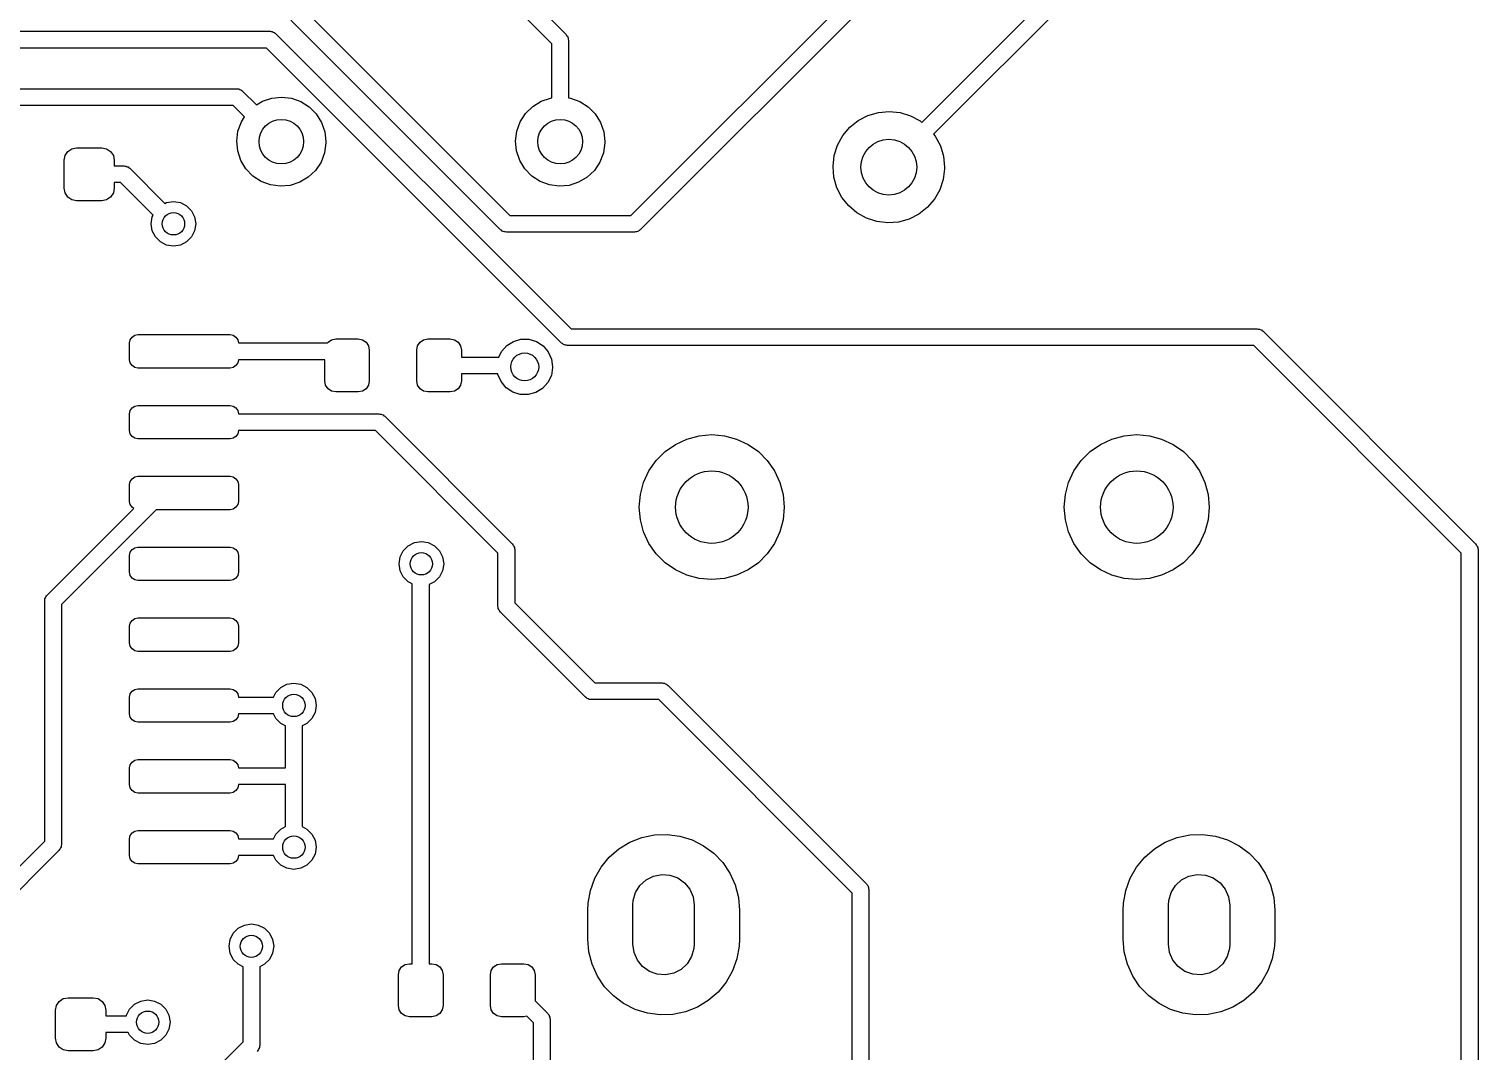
# Model space of a CAD drawing. Extents: x 74 to 208, y -143 to -31.
# Drawn here: x 181.94 to 207.92, y -83.67 to -65.34 of the extents above; entities that cross this region are included whole.
import ezdxf

# ---------------------------------------------------------------- set-up
doc = ezdxf.new("R2010")
doc.units = 0
doc.layers.add('BLACK', color=7, linetype='CONTINUOUS')

msp = doc.modelspace()

# ---------------------------------------------------------------- linework, layer by layer
at = {"layer": 'BLACK', "linetype": 'CONTINUOUS'}
for p, q in [((189.313, -63.1799), (191.571, -65.4381)), ((191.315, -65.6063), (189.165, -63.4566)), ((192.734, -68.684), (197.387, -64.0307)), ((197.602, -64.2401), (192.902, -68.9401)), ((197.949, -67.0151), (200.47, -64.4939)), ((200.726, -64.6621), (198.161, -67.2275)), ((186.805, -64.9264), (190.562, -68.684)), ((190.394, -68.9401), (186.636, -65.1825)), ((169.976, -65.382), (186.263, -65.382)), ((186.263, -65.382), (186.282, -65.3871)), ((186.282, -65.3871), (186.302, -65.3871)), ((186.302, -65.3871), (186.319, -65.397)), ((186.319, -65.397), (186.338, -65.4021)), ((186.338, -65.4021), (186.352, -65.4161)), ((186.352, -65.4161), (186.369, -65.4259)), ((186.369, -65.4259), (191.659, -70.716)), ((191.571, -65.4381), (191.581, -65.4552)), ((191.581, -65.4552), (191.595, -65.4692)), ((191.595, -65.4692), (191.6, -65.4883)), ((186.201, -65.682), (170.038, -65.682)), ((191.491, -70.9721), (186.201, -65.682)), ((191.315, -66.5772), (191.315, -65.6063)), ((191.6, -65.4883), (191.61, -65.5054)), ((191.61, -65.5054), (191.61, -65.5251)), ((191.61, -65.5251), (191.615, -65.5442)), ((191.615, -65.5442), (191.615, -66.578)), ((179.826, -66.4108), (185.665, -66.4108)), ((185.665, -66.4108), (185.684, -66.4159)), ((185.684, -66.4159), (185.704, -66.4159)), ((185.704, -66.4159), (185.721, -66.4258)), ((185.721, -66.4258), (185.74, -66.4309)), ((185.74, -66.4309), (185.754, -66.4449)), ((185.754, -66.4449), (185.771, -66.4547)), ((185.771, -66.4547), (186.019, -66.7021)), ((185.603, -66.7108), (179.764, -66.7108)), ((185.807, -66.9146), (185.603, -66.7108)), ((186.019, -66.7021), (186.125, -66.6369)), ((186.125, -66.6369), (186.293, -66.5795)), ((186.293, -66.5795), (186.471, -66.5608)), ((186.471, -66.5608), (186.648, -66.5819)), ((186.648, -66.5819), (186.816, -66.6418)), ((186.816, -66.6418), (186.966, -66.7373)), ((186.966, -66.7373), (187.092, -66.8639)), ((190.845, -66.8552), (190.973, -66.7304)), ((190.973, -66.7304), (191.125, -66.6369)), ((191.125, -66.6369), (191.293, -66.5795)), ((191.293, -66.5795), (191.315, -66.5772)), ((191.615, -66.578), (191.648, -66.5819)), ((191.648, -66.5819), (191.816, -66.6418)), ((191.816, -66.6418), (191.966, -66.7373)), ((191.966, -66.7373), (192.092, -66.8639)), ((185.688, -67.1727), (185.749, -67.0051)), ((185.749, -67.0051), (185.807, -66.9146)), ((187.092, -66.8639), (187.187, -67.0151)), ((187.187, -67.0151), (187.245, -67.1836)), ((190.688, -67.1727), (190.749, -67.0051)), ((190.749, -67.0051), (190.845, -66.8552)), ((192.092, -66.8639), (192.187, -67.0151)), ((192.187, -67.0151), (192.245, -67.1836)), ((196.658, -67.1035), (196.81, -66.9812)), ((196.81, -66.9812), (196.983, -66.8908)), ((196.983, -66.8908), (197.171, -66.8357)), ((197.171, -66.8357), (197.365, -66.818)), ((197.365, -66.818), (197.559, -66.8384)), ((197.559, -66.8384), (197.746, -66.8961)), ((197.746, -66.8961), (197.917, -66.989)), ((197.917, -66.989), (197.949, -67.0151)), ((185.665, -67.3496), (185.688, -67.1727)), ((187.245, -67.1836), (187.265, -67.3608)), ((190.665, -67.3496), (190.688, -67.1727)), ((192.245, -67.1836), (192.265, -67.3608)), ((196.439, -67.4241), (196.533, -67.253)), ((196.533, -67.253), (196.658, -67.1035)), ((198.161, -67.2275), (198.191, -67.2646)), ((198.191, -67.2646), (198.283, -67.4369)), ((182.587, -67.6089), (182.636, -67.5359)), ((182.636, -67.5359), (182.709, -67.4871)), ((182.709, -67.4871), (182.795, -67.47)), ((182.795, -67.47), (183.245, -67.47)), ((183.245, -67.47), (183.331, -67.4871)), ((183.331, -67.4871), (183.404, -67.5359)), ((183.404, -67.5359), (183.453, -67.6089)), ((185.683, -67.5271), (185.665, -67.3496)), ((185.739, -67.6964), (185.683, -67.5271)), ((187.265, -67.3831), (187.24, -67.5598)), ((187.265, -67.3608), (187.265, -67.3831)), ((190.683, -67.5271), (190.665, -67.3496)), ((190.739, -67.6964), (190.683, -67.5271)), ((192.265, -67.3831), (192.24, -67.5598)), ((192.265, -67.3608), (192.265, -67.3831)), ((196.38, -67.6101), (196.439, -67.4241)), ((198.283, -67.4369), (198.339, -67.6238)), ((182.57, -67.695), (182.587, -67.6089)), ((182.57, -68.195), (182.57, -67.695)), ((183.453, -67.6089), (183.47, -67.695)), ((183.47, -67.695), (183.47, -67.795)), ((183.47, -67.795), (183.642, -67.795)), ((183.642, -67.795), (183.661, -67.8001)), ((183.661, -67.8001), (183.681, -67.8001)), ((183.681, -67.8001), (183.698, -67.81)), ((183.698, -67.81), (183.717, -67.8151)), ((185.831, -67.8489), (185.739, -67.6964)), ((187.177, -67.7265), (187.078, -67.875)), ((187.24, -67.5598), (187.177, -67.7265)), ((190.831, -67.8489), (190.739, -67.6964)), ((192.177, -67.7265), (192.078, -67.875)), ((192.24, -67.5598), (192.177, -67.7265)), ((196.358, -67.804), (196.38, -67.6101)), ((196.374, -67.9985), (196.358, -67.804)), ((198.339, -67.6238), (198.358, -67.818)), ((183.717, -67.8151), (183.731, -67.8291)), ((183.731, -67.8291), (183.748, -67.8389)), ((183.748, -67.8389), (184.378, -68.4687)), ((185.955, -67.9772), (185.831, -67.8489)), ((186.104, -68.0749), (185.955, -67.9772)), ((186.949, -67.998), (186.796, -68.0893)), ((187.078, -67.875), (186.949, -67.998)), ((190.955, -67.9772), (190.831, -67.8489)), ((191.104, -68.0749), (190.955, -67.9772)), ((191.949, -67.998), (191.796, -68.0893)), ((192.078, -67.875), (191.949, -67.998)), ((196.428, -68.1861), (196.374, -67.9985)), ((198.333, -68.0395), (198.272, -68.2247)), ((198.358, -67.8459), (198.333, -68.0395)), ((198.358, -67.818), (198.358, -67.8459)), ((182.587, -68.2811), (182.57, -68.195)), ((182.636, -68.3541), (182.587, -68.2811)), ((183.453, -68.2811), (183.404, -68.3541)), ((183.47, -68.195), (183.453, -68.2811)), ((183.58, -68.095), (183.47, -68.095)), ((183.47, -68.095), (183.47, -68.195)), ((184.166, -68.6808), (183.58, -68.095)), ((186.272, -68.137), (186.104, -68.0749)), ((186.448, -68.1606), (186.272, -68.137)), ((186.626, -68.1445), (186.448, -68.1606)), ((186.796, -68.0893), (186.626, -68.1445)), ((191.272, -68.137), (191.104, -68.0749)), ((191.448, -68.1606), (191.272, -68.137)), ((191.626, -68.1445), (191.448, -68.1606)), ((191.796, -68.0893), (191.626, -68.1445)), ((196.517, -68.3597), (196.428, -68.1861)), ((198.272, -68.2247), (198.175, -68.3944)), ((182.709, -68.4029), (182.636, -68.3541)), ((182.795, -68.42), (182.709, -68.4029)), ((183.245, -68.42), (182.795, -68.42)), ((183.331, -68.4029), (183.245, -68.42)), ((183.404, -68.3541), (183.331, -68.4029)), ((184.378, -68.4687), (184.407, -68.4536)), ((184.407, -68.4536), (184.531, -68.434)), ((184.531, -68.434), (184.655, -68.4536)), ((184.655, -68.4536), (184.766, -68.5104)), ((184.766, -68.5104), (184.855, -68.5989)), ((196.639, -68.5127), (196.517, -68.3597)), ((196.787, -68.6391), (196.639, -68.5127)), ((198.048, -68.5422), (197.894, -68.6623)), ((198.175, -68.3944), (198.048, -68.5422)), ((184.131, -68.834), (184.151, -68.7104)), ((184.151, -68.9576), (184.131, -68.834)), ((184.151, -68.7104), (184.166, -68.6808)), ((184.855, -68.5989), (184.911, -68.7104)), ((184.911, -68.7104), (184.931, -68.834)), ((184.931, -68.834), (184.911, -68.9576)), ((190.562, -68.684), (192.734, -68.684)), ((196.958, -68.7344), (196.787, -68.6391)), ((197.143, -68.7947), (196.958, -68.7344)), ((197.337, -68.8178), (197.143, -68.7947)), ((197.532, -68.8028), (197.337, -68.8178)), ((197.72, -68.7503), (197.532, -68.8028)), ((197.894, -68.6623), (197.72, -68.7503)), ((184.207, -69.0691), (184.151, -68.9576)), ((184.296, -69.1576), (184.207, -69.0691)), ((184.855, -69.0691), (184.766, -69.1576)), ((184.911, -68.9576), (184.855, -69.0691)), ((190.411, -68.9499), (190.394, -68.9401)), ((190.425, -68.9639), (190.411, -68.9499)), ((190.444, -68.969), (190.425, -68.9639)), ((190.461, -68.9789), (190.444, -68.969)), ((190.481, -68.9789), (190.461, -68.9789)), ((190.5, -68.984), (190.481, -68.9789)), ((192.796, -68.984), (190.5, -68.984)), ((192.815, -68.9789), (192.796, -68.984)), ((192.835, -68.9789), (192.815, -68.9789)), ((192.852, -68.969), (192.835, -68.9789)), ((192.871, -68.9639), (192.852, -68.969)), ((192.885, -68.9499), (192.871, -68.9639)), ((192.902, -68.9401), (192.885, -68.9499)), ((184.407, -69.2144), (184.296, -69.1576)), ((184.531, -69.234), (184.407, -69.2144)), ((184.655, -69.2144), (184.531, -69.234)), ((184.766, -69.1576), (184.655, -69.2144)), ((183.745, -70.97), (183.756, -70.9126)), ((183.756, -70.9126), (183.789, -70.8639)), ((183.789, -70.8639), (183.838, -70.8314)), ((183.838, -70.8314), (183.895, -70.82)), ((183.895, -70.82), (185.545, -70.82)), ((185.545, -70.82), (185.602, -70.8314)), ((185.602, -70.8314), (185.651, -70.8639)), ((185.651, -70.8639), (185.684, -70.9126)), ((185.684, -70.9126), (185.695, -70.97)), ((187.302, -70.9576), (187.366, -70.9142)), ((187.366, -70.9142), (187.443, -70.899)), ((187.443, -70.899), (187.843, -70.899)), ((187.843, -70.899), (187.92, -70.9142)), ((187.92, -70.9142), (187.984, -70.9576)), ((188.952, -70.9576), (189.016, -70.9142)), ((189.016, -70.9142), (189.093, -70.899)), ((189.093, -70.899), (189.493, -70.899)), ((189.493, -70.899), (189.57, -70.9142)), ((189.57, -70.9142), (189.634, -70.9576)), ((190.626, -70.943), (190.762, -70.904)), ((190.762, -70.904), (190.904, -70.9049)), ((190.904, -70.9049), (191.04, -70.9455)), ((191.659, -70.716), (203.962, -70.716)), ((203.962, -70.716), (203.981, -70.7211)), ((203.981, -70.7211), (204.001, -70.7211)), ((204.001, -70.7211), (204.018, -70.731)), ((204.018, -70.731), (204.037, -70.7361)), ((204.037, -70.7361), (204.051, -70.7501)), ((204.051, -70.7501), (204.068, -70.7599)), ((204.068, -70.7599), (207.878, -74.5699)), ((183.745, -71.27), (183.745, -70.97)), ((185.695, -70.97), (187.293, -70.97)), ((187.293, -70.97), (187.302, -70.9576)), ((187.984, -70.9576), (188.028, -71.0225)), ((188.028, -71.0225), (188.043, -71.099)), ((188.043, -71.099), (188.043, -71.649)), ((188.893, -71.099), (188.908, -71.0225)), ((188.893, -71.649), (188.893, -71.099)), ((188.908, -71.0225), (188.952, -70.9576)), ((189.634, -70.9576), (189.678, -71.0225)), ((189.678, -71.0225), (189.693, -71.099)), ((189.693, -71.099), (189.693, -71.224)), ((190.366, -71.224), (190.412, -71.1249)), ((190.412, -71.1249), (190.506, -71.0186)), ((190.506, -71.0186), (190.626, -70.943)), ((191.04, -70.9455), (191.159, -71.0226)), ((191.159, -71.0226), (191.251, -71.13)), ((191.251, -71.13), (191.31, -71.2591)), ((191.508, -70.9819), (191.491, -70.9721)), ((191.522, -70.9959), (191.508, -70.9819)), ((191.541, -71.001), (191.522, -70.9959)), ((191.558, -71.0109), (191.541, -71.001)), ((191.578, -71.0109), (191.558, -71.0109)), ((191.597, -71.016), (191.578, -71.0109)), ((203.9, -71.016), (191.597, -71.016)), ((207.622, -74.7381), (203.9, -71.016)), ((183.756, -71.3274), (183.745, -71.27)), ((183.789, -71.3761), (183.756, -71.3274)), ((183.838, -71.4086), (183.789, -71.3761)), ((183.895, -71.42), (183.838, -71.4086)), ((185.545, -71.42), (183.895, -71.42)), ((185.602, -71.4086), (185.545, -71.42)), ((185.651, -71.3761), (185.602, -71.4086)), ((185.684, -71.3274), (185.651, -71.3761)), ((185.695, -71.27), (185.684, -71.3274)), ((187.243, -71.27), (185.695, -71.27)), ((187.243, -71.649), (187.243, -71.27)), ((189.693, -71.224), (190.366, -71.224)), ((191.33, -71.4116), (191.307, -71.5514)), ((191.31, -71.2591), (191.33, -71.3994)), ((191.33, -71.3994), (191.33, -71.4116)), ((187.258, -71.7255), (187.243, -71.649)), ((188.043, -71.649), (188.028, -71.7255)), ((188.908, -71.7255), (188.893, -71.649)), ((189.693, -71.649), (189.678, -71.7255)), ((190.347, -71.524), (189.693, -71.524)), ((189.693, -71.524), (189.693, -71.649)), ((190.349, -71.5339), (190.347, -71.524)), ((190.406, -71.6636), (190.349, -71.5339)), ((190.497, -71.7721), (190.406, -71.6636)), ((191.245, -71.679), (191.15, -71.7841)), ((191.307, -71.5514), (191.245, -71.679)), ((187.302, -71.7904), (187.258, -71.7255)), ((187.366, -71.8338), (187.302, -71.7904)), ((187.443, -71.849), (187.366, -71.8338)), ((187.843, -71.849), (187.443, -71.849)), ((187.92, -71.8338), (187.843, -71.849)), ((187.984, -71.7904), (187.92, -71.8338)), ((188.028, -71.7255), (187.984, -71.7904)), ((188.952, -71.7904), (188.908, -71.7255)), ((189.016, -71.8338), (188.952, -71.7904)), ((189.093, -71.849), (189.016, -71.8338)), ((189.493, -71.849), (189.093, -71.849)), ((189.57, -71.8338), (189.493, -71.849)), ((189.634, -71.7904), (189.57, -71.8338)), ((189.678, -71.7255), (189.634, -71.7904)), ((190.615, -71.8507), (190.497, -71.7721)), ((190.75, -71.893), (190.615, -71.8507)), ((190.892, -71.8956), (190.75, -71.893)), ((191.029, -71.8583), (190.892, -71.8956)), ((191.15, -71.7841), (191.029, -71.8583)), ((183.745, -72.24), (183.756, -72.1826)), ((183.756, -72.1826), (183.789, -72.1339)), ((183.789, -72.1339), (183.838, -72.1014)), ((183.838, -72.1014), (183.895, -72.09)), ((183.895, -72.09), (185.545, -72.09)), ((185.545, -72.09), (185.602, -72.1014)), ((185.602, -72.1014), (185.651, -72.1339)), ((185.651, -72.1339), (185.684, -72.1826)), ((185.684, -72.1826), (185.695, -72.24)), ((183.745, -72.54), (183.745, -72.24)), ((185.695, -72.24), (188.214, -72.24)), ((188.214, -72.24), (188.233, -72.2451)), ((188.233, -72.2451), (188.253, -72.2451)), ((188.253, -72.2451), (188.27, -72.255)), ((188.27, -72.255), (188.289, -72.2601)), ((188.289, -72.2601), (188.303, -72.2741)), ((188.303, -72.2741), (188.32, -72.2839)), ((188.32, -72.2839), (190.606, -74.5699)), ((183.756, -72.5974), (183.745, -72.54)), ((183.789, -72.6461), (183.756, -72.5974)), ((183.838, -72.6786), (183.789, -72.6461)), ((183.895, -72.69), (183.838, -72.6786)), ((185.545, -72.69), (183.895, -72.69)), ((185.602, -72.6786), (185.545, -72.69)), ((185.651, -72.6461), (185.602, -72.6786)), ((185.684, -72.5974), (185.651, -72.6461)), ((185.695, -72.54), (185.684, -72.5974)), ((188.152, -72.54), (185.695, -72.54)), ((190.35, -74.7381), (188.152, -72.54)), ((193.533, -72.7882), (193.738, -72.6924)), ((193.738, -72.6924), (193.957, -72.6337)), ((193.957, -72.6337), (194.183, -72.614)), ((194.183, -72.614), (194.409, -72.6337)), ((194.409, -72.6337), (194.628, -72.6924)), ((194.628, -72.6924), (194.833, -72.7882)), ((201.153, -72.7882), (201.358, -72.6924)), ((201.358, -72.6924), (201.577, -72.6337)), ((201.577, -72.6337), (201.803, -72.614)), ((201.803, -72.614), (202.029, -72.6337)), ((202.029, -72.6337), (202.248, -72.6924)), ((202.248, -72.6924), (202.453, -72.7882)), ((193.187, -73.0784), (193.347, -72.9181)), ((193.347, -72.9181), (193.533, -72.7882)), ((194.833, -72.7882), (195.019, -72.9181)), ((195.019, -72.9181), (195.179, -73.0784)), ((200.807, -73.0784), (200.967, -72.9181)), ((200.967, -72.9181), (201.153, -72.7882)), ((202.453, -72.7882), (202.639, -72.9181)), ((202.639, -72.9181), (202.799, -73.0784)), ((192.961, -73.4694), (193.057, -73.264)), ((193.057, -73.264), (193.187, -73.0784)), ((195.179, -73.0784), (195.309, -73.264)), ((195.309, -73.264), (195.405, -73.4694)), ((200.581, -73.4694), (200.677, -73.264)), ((200.677, -73.264), (200.807, -73.0784)), ((202.799, -73.0784), (202.929, -73.264)), ((202.929, -73.264), (203.025, -73.4694)), ((183.745, -73.51), (183.756, -73.4526)), ((183.745, -73.81), (183.745, -73.51)), ((183.756, -73.4526), (183.789, -73.4039)), ((183.789, -73.4039), (183.838, -73.3714)), ((183.838, -73.3714), (183.895, -73.36)), ((183.895, -73.36), (185.545, -73.36)), ((185.545, -73.36), (185.602, -73.3714)), ((185.602, -73.3714), (185.651, -73.4039)), ((185.651, -73.4039), (185.684, -73.4526)), ((185.684, -73.4526), (185.695, -73.51)), ((185.695, -73.51), (185.695, -73.81)), ((192.903, -73.6883), (192.961, -73.4694)), ((195.405, -73.4694), (195.463, -73.6883)), ((200.523, -73.6883), (200.581, -73.4694)), ((203.025, -73.4694), (203.083, -73.6883)), ((192.883, -73.914), (192.903, -73.6883)), ((195.463, -73.6883), (195.483, -73.914)), ((200.503, -73.914), (200.523, -73.6883)), ((203.083, -73.6883), (203.103, -73.914)), ((182.266, -75.4898), (183.819, -73.9364)), ((184.22, -73.96), (182.522, -75.658)), ((183.756, -73.8674), (183.745, -73.81)), ((183.789, -73.9161), (183.756, -73.8674)), ((183.819, -73.9364), (183.789, -73.9161)), ((185.545, -73.96), (184.22, -73.96)), ((185.602, -73.9486), (185.545, -73.96)), ((185.651, -73.9161), (185.602, -73.9486)), ((185.684, -73.8674), (185.651, -73.9161)), ((185.695, -73.81), (185.684, -73.8674)), ((192.903, -74.1397), (192.883, -73.914)), ((195.483, -73.914), (195.463, -74.1397)), ((200.523, -74.1397), (200.503, -73.914)), ((203.103, -73.914), (203.083, -74.1397)), ((192.961, -74.3586), (192.903, -74.1397)), ((195.463, -74.1397), (195.405, -74.3586)), ((200.581, -74.3586), (200.523, -74.1397)), ((203.083, -74.1397), (203.025, -74.3586)), ((188.741, -74.6064), (188.852, -74.5496)), ((188.852, -74.5496), (188.976, -74.53)), ((188.976, -74.53), (189.1, -74.5496)), ((189.1, -74.5496), (189.211, -74.6064)), ((193.057, -74.564), (192.961, -74.3586)), ((193.187, -74.7496), (193.057, -74.564)), ((195.309, -74.564), (195.179, -74.7496)), ((195.405, -74.3586), (195.309, -74.564)), ((200.677, -74.564), (200.581, -74.3586)), ((200.807, -74.7496), (200.677, -74.564)), ((202.929, -74.564), (202.799, -74.7496)), ((203.025, -74.3586), (202.929, -74.564)), ((183.745, -74.78), (183.756, -74.7226)), ((183.745, -75.08), (183.745, -74.78)), ((183.756, -74.7226), (183.789, -74.6739)), ((183.789, -74.6739), (183.838, -74.6414)), ((183.838, -74.6414), (183.895, -74.63)), ((183.895, -74.63), (185.545, -74.63)), ((185.545, -74.63), (185.602, -74.6414)), ((185.602, -74.6414), (185.651, -74.6739)), ((185.651, -74.6739), (185.684, -74.7226)), ((185.684, -74.7226), (185.695, -74.78)), ((185.695, -74.78), (185.695, -75.08)), ((188.576, -74.93), (188.596, -74.8064)), ((188.596, -74.8064), (188.652, -74.6949)), ((188.652, -74.6949), (188.741, -74.6064)), ((189.211, -74.6064), (189.3, -74.6949)), ((189.3, -74.6949), (189.356, -74.8064)), ((189.356, -74.8064), (189.376, -74.93)), ((190.35, -75.692), (190.35, -74.7381)), ((190.606, -74.5699), (190.616, -74.587)), ((190.616, -74.587), (190.63, -74.601)), ((190.63, -74.601), (190.635, -74.6201)), ((190.635, -74.6201), (190.645, -74.6372)), ((190.645, -74.6372), (190.645, -74.6569)), ((190.645, -74.6569), (190.65, -74.676)), ((190.65, -74.676), (190.65, -75.6299)), ((193.347, -74.9099), (193.187, -74.7496)), ((195.179, -74.7496), (195.019, -74.9099)), ((200.967, -74.9099), (200.807, -74.7496)), ((202.799, -74.7496), (202.639, -74.9099)), ((207.622, -119.826), (207.622, -74.7381)), ((207.878, -74.5699), (207.888, -74.587)), ((207.888, -74.587), (207.902, -74.601)), ((207.902, -74.601), (207.907, -74.6201)), ((207.907, -74.6201), (207.917, -74.6372)), ((207.917, -74.6372), (207.917, -74.6569)), ((207.917, -74.6569), (207.922, -74.676)), ((207.922, -74.676), (207.922, -119.888)), ((183.756, -75.1374), (183.745, -75.08)), ((185.695, -75.08), (185.684, -75.1374)), ((188.596, -75.0536), (188.576, -74.93)), ((188.652, -75.1651), (188.596, -75.0536)), ((189.356, -75.0536), (189.3, -75.1651)), ((189.376, -74.93), (189.356, -75.0536)), ((193.533, -75.0398), (193.347, -74.9099)), ((193.738, -75.1356), (193.533, -75.0398)), ((194.833, -75.0398), (194.628, -75.1356)), ((195.019, -74.9099), (194.833, -75.0398)), ((201.153, -75.0398), (200.967, -74.9099)), ((201.358, -75.1356), (201.153, -75.0398)), ((202.453, -75.0398), (202.248, -75.1356)), ((202.639, -74.9099), (202.453, -75.0398)), ((183.789, -75.1861), (183.756, -75.1374)), ((183.838, -75.2186), (183.789, -75.1861)), ((183.895, -75.23), (183.838, -75.2186)), ((185.545, -75.23), (183.895, -75.23)), ((185.602, -75.2186), (185.545, -75.23)), ((185.651, -75.1861), (185.602, -75.2186)), ((185.684, -75.1374), (185.651, -75.1861)), ((188.741, -75.2536), (188.652, -75.1651)), ((188.814, -75.2908), (188.741, -75.2536)), ((188.814, -82.1004), (188.814, -75.2908)), ((189.211, -75.2536), (189.114, -75.3032)), ((189.114, -75.3032), (189.114, -82.1004)), ((189.3, -75.1651), (189.211, -75.2536)), ((193.957, -75.1942), (193.738, -75.1356)), ((194.183, -75.214), (193.957, -75.1942)), ((194.409, -75.1942), (194.183, -75.214)), ((194.628, -75.1356), (194.409, -75.1942)), ((201.577, -75.1942), (201.358, -75.1356)), ((201.803, -75.214), (201.577, -75.1942)), ((202.029, -75.1942), (201.803, -75.214)), ((202.248, -75.1356), (202.029, -75.1942)), ((182.222, -75.5959), (182.227, -75.5768)), ((182.222, -79.9039), (182.222, -75.5959)), ((182.227, -75.5571), (182.237, -75.54)), ((182.227, -75.5768), (182.227, -75.5571)), ((182.237, -75.54), (182.242, -75.5209)), ((182.242, -75.5209), (182.256, -75.5069)), ((182.256, -75.5069), (182.266, -75.4898)), ((182.522, -75.658), (182.522, -79.966)), ((190.355, -75.7111), (190.35, -75.692)), ((190.355, -75.7308), (190.355, -75.7111)), ((190.365, -75.7479), (190.355, -75.7308)), ((190.37, -75.767), (190.365, -75.7479)), ((190.384, -75.781), (190.37, -75.767)), ((190.394, -75.7981), (190.384, -75.781)), ((191.918, -77.3221), (190.394, -75.7981)), ((190.65, -75.6299), (192.086, -77.066)), ((183.745, -76.05), (183.756, -75.9926)), ((183.745, -76.35), (183.745, -76.05)), ((183.756, -75.9926), (183.789, -75.9439)), ((183.789, -75.9439), (183.838, -75.9114)), ((183.838, -75.9114), (183.895, -75.9)), ((183.895, -75.9), (185.545, -75.9)), ((185.545, -75.9), (185.602, -75.9114)), ((185.602, -75.9114), (185.651, -75.9439)), ((185.651, -75.9439), (185.684, -75.9926)), ((185.684, -75.9926), (185.695, -76.05)), ((185.695, -76.05), (185.695, -76.35)), ((183.756, -76.4074), (183.745, -76.35)), ((185.695, -76.35), (185.684, -76.4074)), ((183.789, -76.4561), (183.756, -76.4074)), ((183.838, -76.4886), (183.789, -76.4561)), ((183.895, -76.5), (183.838, -76.4886)), ((185.545, -76.5), (183.895, -76.5)), ((185.602, -76.4886), (185.545, -76.5)), ((185.651, -76.4561), (185.602, -76.4886)), ((185.684, -76.4074), (185.651, -76.4561)), ((186.366, -77.2349), (186.455, -77.1464)), ((186.455, -77.1464), (186.566, -77.0896)), ((186.566, -77.0896), (186.69, -77.07)), ((186.69, -77.07), (186.814, -77.0896)), ((186.814, -77.0896), (186.925, -77.1464)), ((186.925, -77.1464), (187.014, -77.2349)), ((192.086, -77.066), (193.294, -77.066)), ((193.294, -77.066), (193.313, -77.0711)), ((193.313, -77.0711), (193.333, -77.0711)), ((193.333, -77.0711), (193.35, -77.081)), ((193.35, -77.081), (193.369, -77.0861)), ((193.369, -77.0861), (193.383, -77.1001)), ((193.383, -77.1001), (193.4, -77.1099)), ((193.4, -77.1099), (196.956, -80.6659)), ((183.745, -77.32), (183.756, -77.2626)), ((183.745, -77.62), (183.745, -77.32)), ((183.756, -77.2626), (183.789, -77.2139)), ((183.789, -77.2139), (183.838, -77.1814)), ((183.838, -77.1814), (183.895, -77.17)), ((183.895, -77.17), (185.545, -77.17)), ((185.545, -77.17), (185.602, -77.1814)), ((185.602, -77.1814), (185.651, -77.2139)), ((185.651, -77.2139), (185.684, -77.2626)), ((185.684, -77.2626), (185.695, -77.32)), ((185.695, -77.32), (186.323, -77.32)), ((186.323, -77.32), (186.366, -77.2349)), ((187.014, -77.2349), (187.07, -77.3464)), ((187.07, -77.3464), (187.09, -77.47)), ((191.935, -77.3319), (191.918, -77.3221)), ((191.949, -77.3459), (191.935, -77.3319)), ((191.968, -77.351), (191.949, -77.3459)), ((191.985, -77.3609), (191.968, -77.351)), ((192.005, -77.3609), (191.985, -77.3609)), ((192.024, -77.366), (192.005, -77.3609)), ((193.232, -77.366), (192.024, -77.366)), ((196.7, -80.8341), (193.232, -77.366)), ((183.756, -77.6774), (183.745, -77.62)), ((183.789, -77.7261), (183.756, -77.6774)), ((185.684, -77.6774), (185.651, -77.7261)), ((185.695, -77.62), (185.684, -77.6774)), ((186.323, -77.62), (185.695, -77.62)), ((186.366, -77.7051), (186.323, -77.62)), ((187.07, -77.5936), (187.014, -77.7051)), ((187.09, -77.47), (187.07, -77.5936)), ((183.838, -77.7586), (183.789, -77.7261)), ((183.895, -77.77), (183.838, -77.7586)), ((185.545, -77.77), (183.895, -77.77)), ((185.602, -77.7586), (185.545, -77.77)), ((185.651, -77.7261), (185.602, -77.7586)), ((186.455, -77.7936), (186.366, -77.7051)), ((186.54, -77.837), (186.455, -77.7936)), ((186.54, -78.59), (186.54, -77.837)), ((186.925, -77.7936), (186.84, -77.837)), ((186.84, -77.837), (186.84, -79.643)), ((187.014, -77.7051), (186.925, -77.7936)), ((183.789, -78.4839), (183.838, -78.4514)), ((183.838, -78.4514), (183.895, -78.44)), ((183.895, -78.44), (185.545, -78.44)), ((185.545, -78.44), (185.602, -78.4514)), ((185.602, -78.4514), (185.651, -78.4839)), ((183.745, -78.59), (183.756, -78.5326)), ((183.745, -78.89), (183.745, -78.59)), ((183.756, -78.5326), (183.789, -78.4839)), ((185.651, -78.4839), (185.684, -78.5326)), ((185.684, -78.5326), (185.695, -78.59)), ((185.695, -78.59), (186.54, -78.59)), ((183.756, -78.9474), (183.745, -78.89)), ((183.789, -78.9961), (183.756, -78.9474)), ((185.684, -78.9474), (185.651, -78.9961)), ((185.695, -78.89), (185.684, -78.9474)), ((186.54, -78.89), (185.695, -78.89)), ((186.54, -79.643), (186.54, -78.89)), ((183.838, -79.0286), (183.789, -78.9961)), ((183.895, -79.04), (183.838, -79.0286)), ((185.545, -79.04), (183.895, -79.04)), ((185.602, -79.0286), (185.545, -79.04)), ((185.651, -78.9961), (185.602, -79.0286)), ((183.756, -79.8026), (183.789, -79.7539)), ((183.789, -79.7539), (183.838, -79.7214)), ((183.838, -79.7214), (183.895, -79.71)), ((183.895, -79.71), (185.545, -79.71)), ((185.545, -79.71), (185.602, -79.7214)), ((185.602, -79.7214), (185.651, -79.7539)), ((185.651, -79.7539), (185.684, -79.8026)), ((186.366, -79.7749), (186.455, -79.6864)), ((186.455, -79.6864), (186.54, -79.643)), ((186.84, -79.643), (186.925, -79.6864)), ((186.925, -79.6864), (187.014, -79.7749)), ((177.178, -84.9481), (182.222, -79.9039)), ((182.507, -80.022), (182.502, -80.041)), ((182.517, -80.0049), (182.507, -80.022)), ((182.522, -79.966), (182.517, -79.9851)), ((182.517, -79.9851), (182.517, -80.0049)), ((183.745, -79.86), (183.756, -79.8026)), ((183.745, -80.16), (183.745, -79.86)), ((185.684, -79.8026), (185.695, -79.86)), ((185.695, -79.86), (186.323, -79.86)), ((186.323, -79.86), (186.366, -79.7749)), ((187.014, -79.7749), (187.07, -79.8864)), ((187.07, -79.8864), (187.09, -80.01)), ((187.09, -80.01), (187.07, -80.1336)), ((192.519, -80.0411), (192.715, -79.9218)), ((192.715, -79.9218), (192.929, -79.8374)), ((192.929, -79.8374), (193.154, -79.7901)), ((193.154, -79.7901), (193.384, -79.7815)), ((193.384, -79.7815), (193.612, -79.8117)), ((193.612, -79.8117), (193.832, -79.8799)), ((193.832, -79.8799), (194.037, -79.9841)), ((194.037, -79.9841), (194.221, -80.1214)), ((202.119, -80.0411), (202.315, -79.9218)), ((202.315, -79.9218), (202.529, -79.8374)), ((202.529, -79.8374), (202.754, -79.7901)), ((202.754, -79.7901), (202.984, -79.7815)), ((202.984, -79.7815), (203.212, -79.8117)), ((203.212, -79.8117), (203.432, -79.8799)), ((203.432, -79.8799), (203.637, -79.9841)), ((203.637, -79.9841), (203.821, -80.1214)), ((182.478, -80.0721), (177.434, -85.1163)), ((182.488, -80.055), (182.478, -80.0721)), ((182.502, -80.041), (182.488, -80.055)), ((183.756, -80.2174), (183.745, -80.16)), ((183.789, -80.2661), (183.756, -80.2174)), ((183.838, -80.2986), (183.789, -80.2661)), ((185.651, -80.2661), (185.602, -80.2986)), ((185.684, -80.2174), (185.651, -80.2661)), ((185.695, -80.16), (185.684, -80.2174)), ((186.323, -80.16), (185.695, -80.16)), ((186.366, -80.2451), (186.323, -80.16)), ((186.455, -80.3336), (186.366, -80.2451)), ((187.014, -80.2451), (186.925, -80.3336)), ((187.07, -80.1336), (187.014, -80.2451)), ((192.199, -80.3697), (192.345, -80.1919)), ((192.345, -80.1919), (192.519, -80.0411)), ((194.221, -80.1214), (194.38, -80.2878)), ((201.799, -80.3697), (201.945, -80.1919)), ((201.945, -80.1919), (202.119, -80.0411)), ((203.821, -80.1214), (203.98, -80.2878)), ((183.895, -80.31), (183.838, -80.2986)), ((185.545, -80.31), (183.895, -80.31)), ((185.602, -80.2986), (185.545, -80.31)), ((186.566, -80.3904), (186.455, -80.3336)), ((186.69, -80.41), (186.566, -80.3904)), ((186.814, -80.3904), (186.69, -80.41)), ((186.925, -80.3336), (186.814, -80.3904)), ((192.085, -80.5695), (192.199, -80.3697)), ((193.006, -80.5984), (193.139, -80.5306)), ((193.139, -80.5306), (193.285, -80.5011)), ((193.285, -80.5011), (193.434, -80.512)), ((193.434, -80.512), (193.575, -80.5626)), ((194.38, -80.2878), (194.508, -80.4786)), ((194.508, -80.4786), (194.603, -80.6883)), ((201.685, -80.5695), (201.799, -80.3697)), ((202.606, -80.5984), (202.739, -80.5306)), ((202.739, -80.5306), (202.885, -80.5011)), ((202.885, -80.5011), (203.034, -80.512)), ((203.034, -80.512), (203.175, -80.5626)), ((203.98, -80.2878), (204.108, -80.4786)), ((204.108, -80.4786), (204.203, -80.6883)), ((191.966, -81.012), (192.007, -80.7857)), ((192.007, -80.7857), (192.085, -80.5695)), ((192.818, -80.8263), (192.896, -80.6994)), ((192.896, -80.6994), (193.006, -80.5984)), ((193.575, -80.5626), (193.697, -80.6491)), ((193.697, -80.6491), (193.79, -80.7651)), ((193.79, -80.7651), (193.85, -80.9021)), ((194.603, -80.6883), (194.661, -80.9109)), ((196.956, -80.6659), (196.966, -80.683)), ((196.966, -80.683), (196.98, -80.697)), ((196.98, -80.697), (196.985, -80.7161)), ((196.985, -80.7161), (196.995, -80.7332)), ((196.995, -80.7332), (196.995, -80.7529)), ((196.995, -80.7529), (197, -80.772)), ((197, -80.772), (197, -87.5679)), ((201.566, -81.012), (201.607, -80.7857)), ((201.607, -80.7857), (201.685, -80.5695)), ((202.418, -80.8263), (202.496, -80.6994)), ((202.496, -80.6994), (202.606, -80.5984)), ((203.175, -80.5626), (203.297, -80.6491)), ((203.297, -80.6491), (203.39, -80.7651)), ((203.39, -80.7651), (203.45, -80.9021)), ((204.203, -80.6883), (204.261, -80.9109)), ((191.96, -81.14), (191.966, -81.012)), ((192.77, -81.05), (192.776, -80.9697)), ((192.77, -81.75), (192.77, -81.05)), ((192.776, -80.9697), (192.818, -80.8263)), ((193.85, -80.9021), (193.87, -81.05)), ((193.87, -81.05), (193.87, -81.75)), ((194.661, -80.9109), (194.68, -81.14)), ((196.7, -87.63), (196.7, -80.8341)), ((201.56, -81.14), (201.566, -81.012)), ((202.37, -81.05), (202.376, -80.9697)), ((202.37, -81.75), (202.37, -81.05)), ((202.376, -80.9697), (202.418, -80.8263)), ((203.45, -80.9021), (203.47, -81.05)), ((203.47, -81.05), (203.47, -81.75)), ((204.261, -80.9109), (204.28, -81.14)), ((191.96, -81.66), (191.96, -81.14)), ((194.68, -81.14), (194.68, -81.66)), ((201.56, -81.66), (201.56, -81.14)), ((204.28, -81.14), (204.28, -81.66)), ((185.548, -81.6644), (185.604, -81.5529)), ((185.604, -81.5529), (185.693, -81.4644)), ((185.693, -81.4644), (185.804, -81.4076)), ((185.804, -81.4076), (185.928, -81.388)), ((185.928, -81.388), (186.052, -81.4076)), ((186.052, -81.4076), (186.163, -81.4644)), ((186.163, -81.4644), (186.252, -81.5529)), ((186.252, -81.5529), (186.308, -81.6644)), ((185.528, -81.788), (185.548, -81.6644)), ((185.548, -81.9116), (185.528, -81.788)), ((186.308, -81.6644), (186.328, -81.788)), ((186.328, -81.788), (186.308, -81.9116)), ((191.979, -81.8891), (191.96, -81.66)), ((192.79, -81.8979), (192.77, -81.75)), ((193.864, -81.8303), (193.822, -81.9737)), ((193.87, -81.75), (193.864, -81.8303)), ((194.674, -81.788), (194.633, -82.0143)), ((194.68, -81.66), (194.674, -81.788)), ((201.579, -81.8891), (201.56, -81.66)), ((202.39, -81.8979), (202.37, -81.75)), ((203.464, -81.8303), (203.422, -81.9737)), ((203.47, -81.75), (203.464, -81.8303)), ((204.274, -81.788), (204.233, -82.0143)), ((204.28, -81.66), (204.274, -81.788)), ((185.604, -82.0231), (185.548, -81.9116)), ((185.693, -82.1116), (185.604, -82.0231)), ((186.252, -82.0231), (186.163, -82.1116)), ((186.308, -81.9116), (186.252, -82.0231)), ((188.687, -82.1156), (188.764, -82.1004)), ((188.764, -82.1004), (188.814, -82.1004)), ((189.114, -82.1004), (189.164, -82.1004)), ((189.164, -82.1004), (189.24, -82.1156)), ((190.337, -82.1156), (190.414, -82.1004)), ((190.414, -82.1004), (190.814, -82.1004)), ((190.814, -82.1004), (190.89, -82.1156)), ((192.037, -82.1117), (191.979, -81.8891)), ((192.85, -82.0349), (192.79, -81.8979)), ((192.943, -82.1509), (192.85, -82.0349)), ((193.744, -82.1006), (193.634, -82.2016)), ((193.822, -81.9737), (193.744, -82.1006)), ((194.633, -82.0143), (194.555, -82.2305)), ((201.637, -82.1117), (201.579, -81.8891)), ((202.45, -82.0349), (202.39, -81.8979)), ((202.543, -82.1509), (202.45, -82.0349)), ((203.344, -82.1006), (203.234, -82.2016)), ((203.422, -81.9737), (203.344, -82.1006)), ((204.233, -82.0143), (204.155, -82.2305)), ((185.778, -82.155), (185.693, -82.1116)), ((185.778, -83.5039), (185.778, -82.155)), ((186.163, -82.1116), (186.078, -82.155)), ((186.078, -82.155), (186.078, -83.566)), ((188.564, -82.3004), (188.579, -82.2239)), ((188.564, -82.8504), (188.564, -82.3004)), ((188.579, -82.2239), (188.622, -82.159)), ((188.622, -82.159), (188.687, -82.1156)), ((189.24, -82.1156), (189.305, -82.159)), ((189.305, -82.159), (189.349, -82.2239)), ((189.349, -82.2239), (189.364, -82.3004)), ((189.364, -82.3004), (189.364, -82.8504)), ((190.214, -82.3004), (190.229, -82.2239)), ((190.214, -82.8504), (190.214, -82.3004)), ((190.229, -82.2239), (190.272, -82.159)), ((190.272, -82.159), (190.337, -82.1156)), ((190.89, -82.1156), (190.955, -82.159)), ((190.955, -82.159), (190.999, -82.2239)), ((190.999, -82.2239), (191.014, -82.3004)), ((191.014, -82.3004), (191.014, -82.7633)), ((192.132, -82.3214), (192.037, -82.1117)), ((192.26, -82.5122), (192.132, -82.3214)), ((193.065, -82.2374), (192.943, -82.1509)), ((193.206, -82.288), (193.065, -82.2374)), ((193.355, -82.2989), (193.206, -82.288)), ((193.501, -82.2694), (193.355, -82.2989)), ((193.634, -82.2016), (193.501, -82.2694)), ((194.555, -82.2305), (194.441, -82.4303)), ((201.732, -82.3214), (201.637, -82.1117)), ((201.86, -82.5122), (201.732, -82.3214)), ((202.665, -82.2374), (202.543, -82.1509)), ((202.806, -82.288), (202.665, -82.2374)), ((202.955, -82.2989), (202.806, -82.288)), ((203.101, -82.2694), (202.955, -82.2989)), ((203.234, -82.2016), (203.101, -82.2694)), ((204.155, -82.2305), (204.041, -82.4303)), ((192.419, -82.6786), (192.26, -82.5122)), ((194.295, -82.6081), (194.121, -82.7589)), ((194.441, -82.4303), (194.295, -82.6081)), ((202.019, -82.6786), (201.86, -82.5122)), ((203.895, -82.6081), (203.721, -82.7589)), ((204.041, -82.4303), (203.895, -82.6081)), ((182.418, -82.935), (182.435, -82.8489)), ((182.435, -82.8489), (182.484, -82.7759)), ((182.484, -82.7759), (182.556, -82.7271)), ((182.556, -82.7271), (182.643, -82.71)), ((182.643, -82.71), (183.093, -82.71)), ((183.093, -82.71), (183.179, -82.7271)), ((183.179, -82.7271), (183.252, -82.7759)), ((183.252, -82.7759), (183.3, -82.8489)), ((183.3, -82.8489), (183.318, -82.935)), ((183.745, -82.9145), (183.834, -82.826)), ((183.834, -82.826), (183.945, -82.7692)), ((183.945, -82.7692), (184.069, -82.7496)), ((184.069, -82.7496), (184.192, -82.7692)), ((184.192, -82.7692), (184.304, -82.826)), ((184.304, -82.826), (184.392, -82.9145)), ((188.579, -82.9269), (188.564, -82.8504)), ((189.364, -82.8504), (189.349, -82.9269)), ((190.229, -82.9269), (190.214, -82.8504)), ((191.014, -82.7633), (191.241, -82.9905)), ((192.603, -82.8159), (192.419, -82.6786)), ((192.808, -82.9201), (192.603, -82.8159)), ((193.925, -82.8782), (193.711, -82.9626)), ((194.121, -82.7589), (193.925, -82.8782)), ((202.203, -82.8159), (202.019, -82.6786)), ((202.408, -82.9201), (202.203, -82.8159)), ((203.525, -82.8782), (203.311, -82.9626)), ((203.721, -82.7589), (203.525, -82.8782)), ((182.418, -83.435), (182.418, -82.935)), ((183.318, -82.935), (183.318, -83.035)), ((183.318, -83.035), (183.687, -83.035)), ((183.687, -83.035), (183.688, -83.026)), ((183.688, -83.026), (183.745, -82.9145)), ((184.392, -82.9145), (184.449, -83.026)), ((184.449, -83.026), (184.469, -83.1496)), ((188.622, -82.9918), (188.579, -82.9269)), ((188.687, -83.0352), (188.622, -82.9918)), ((188.764, -83.0504), (188.687, -83.0352)), ((189.164, -83.0504), (188.764, -83.0504)), ((189.24, -83.0352), (189.164, -83.0504)), ((189.305, -82.9918), (189.24, -83.0352)), ((189.349, -82.9269), (189.305, -82.9918)), ((190.272, -82.9918), (190.229, -82.9269)), ((190.337, -83.0352), (190.272, -82.9918)), ((190.414, -83.0504), (190.337, -83.0352)), ((190.814, -83.0504), (190.414, -83.0504)), ((190.866, -83.04), (190.814, -83.0504)), ((190.985, -83.1587), (190.866, -83.04)), ((191.241, -82.9905), (191.251, -83.0076)), ((191.251, -83.0076), (191.265, -83.0216)), ((191.265, -83.0216), (191.27, -83.0407)), ((191.27, -83.0407), (191.28, -83.0578)), ((191.28, -83.0578), (191.28, -83.0775)), ((191.28, -83.0775), (191.285, -83.0966)), ((191.285, -83.0966), (191.285, -88.1)), ((193.028, -82.9883), (192.808, -82.9201)), ((193.256, -83.0185), (193.028, -82.9883)), ((193.486, -83.0099), (193.256, -83.0185)), ((193.711, -82.9626), (193.486, -83.0099)), ((202.628, -82.9883), (202.408, -82.9201)), ((202.856, -83.0185), (202.628, -82.9883)), ((203.086, -83.0099), (202.856, -83.0185)), ((203.311, -82.9626), (203.086, -83.0099)), ((183.72, -83.335), (183.318, -83.335)), ((183.318, -83.335), (183.318, -83.435)), ((183.745, -83.3847), (183.72, -83.335)), ((183.834, -83.4732), (183.745, -83.3847)), ((184.392, -83.3847), (184.304, -83.4732)), ((184.449, -83.2732), (184.392, -83.3847)), ((184.469, -83.1496), (184.449, -83.2732)), ((190.985, -88.1), (190.985, -83.1587)), ((182.435, -83.5211), (182.418, -83.435)), ((182.484, -83.5941), (182.435, -83.5211)), ((182.556, -83.6429), (182.484, -83.5941)), ((182.643, -83.66), (182.556, -83.6429)), ((183.093, -83.66), (182.643, -83.66)), ((183.179, -83.6429), (183.093, -83.66)), ((183.252, -83.5941), (183.179, -83.6429)), ((183.3, -83.5211), (183.252, -83.5941)), ((183.318, -83.435), (183.3, -83.5211)), ((183.945, -83.5301), (183.834, -83.4732)), ((184.069, -83.5496), (183.945, -83.5301)), ((184.192, -83.5301), (184.069, -83.5496)), ((184.304, -83.4732), (184.192, -83.5301)), ((184.596, -84.686), (185.778, -83.5039)), ((186.044, -83.655), (186.034, -83.6721)), ((186.058, -83.641), (186.044, -83.655)), ((186.063, -83.6219), (186.058, -83.641)), ((186.073, -83.6048), (186.063, -83.6219)), ((186.078, -83.566), (186.073, -83.5851)), ((186.073, -83.5851), (186.073, -83.6048))]:
    msp.add_line(p, q, dxfattribs=at)
at = {"layer": 'BLACK'}
for centre, radius in [((186.465, -67.3608), 0.4), ((191.465, -67.3608), 0.4), ((197.358, -67.818), 0.5), ((184.531, -68.834), 0.2), ((190.83, -71.3994), 0.25), ((194.183, -73.914), 0.65), ((201.803, -73.914), 0.65), ((188.976, -74.93), 0.2), ((186.69, -77.47), 0.2), ((186.69, -80.01), 0.2), ((185.928, -81.788), 0.2), ((184.069, -83.1496), 0.2)]:
    msp.add_circle(centre, radius, dxfattribs=at)

doc.saveas('drawing.dxf')
